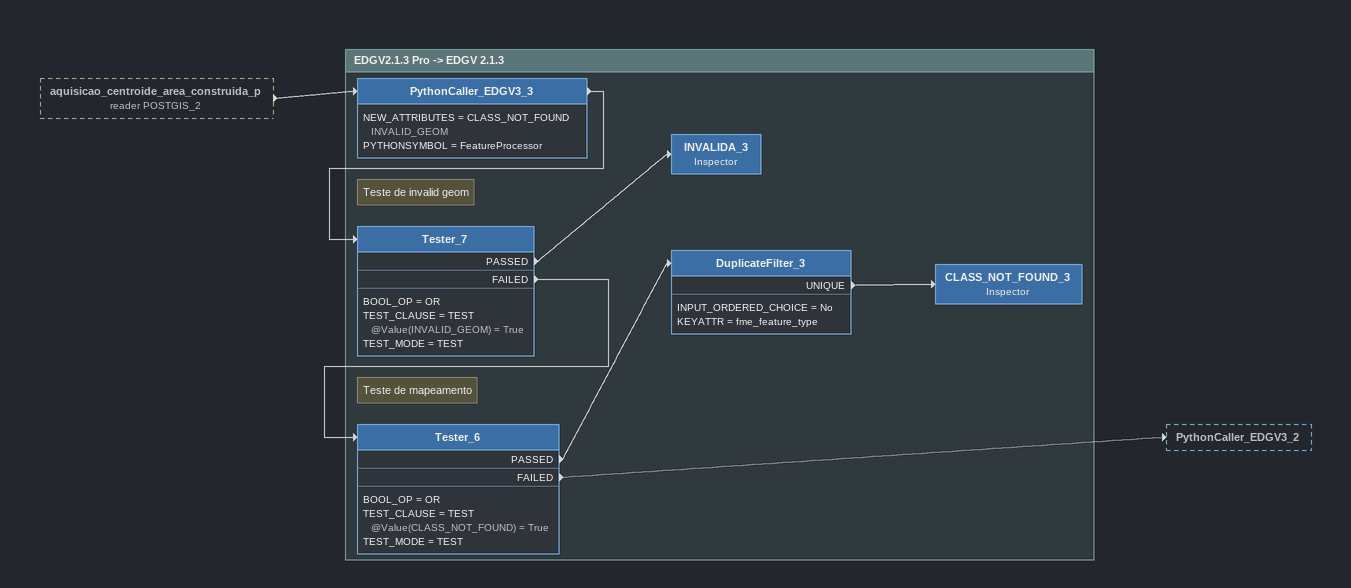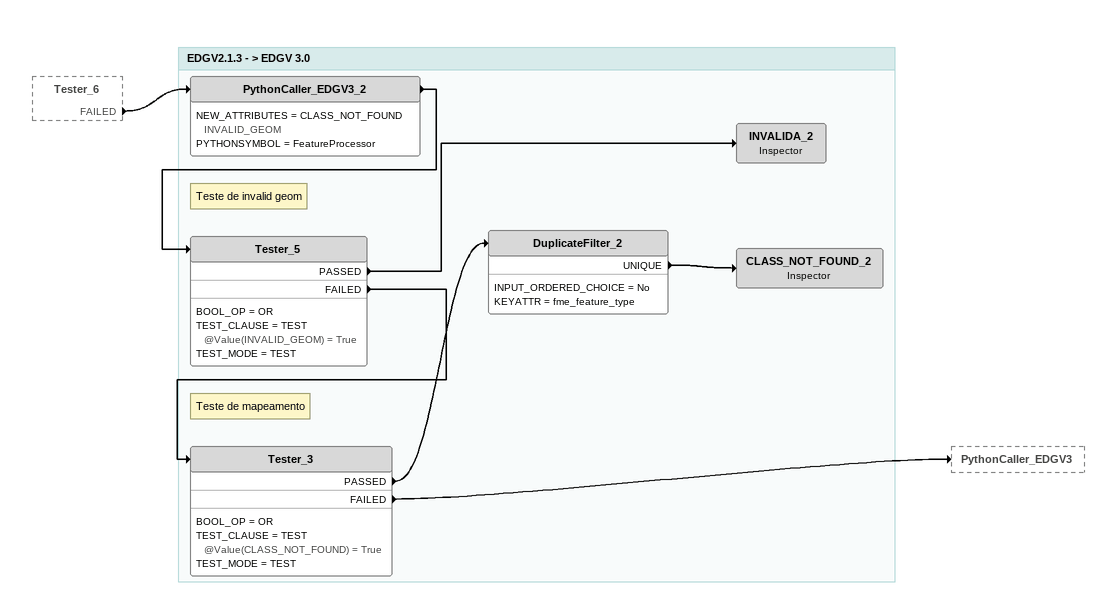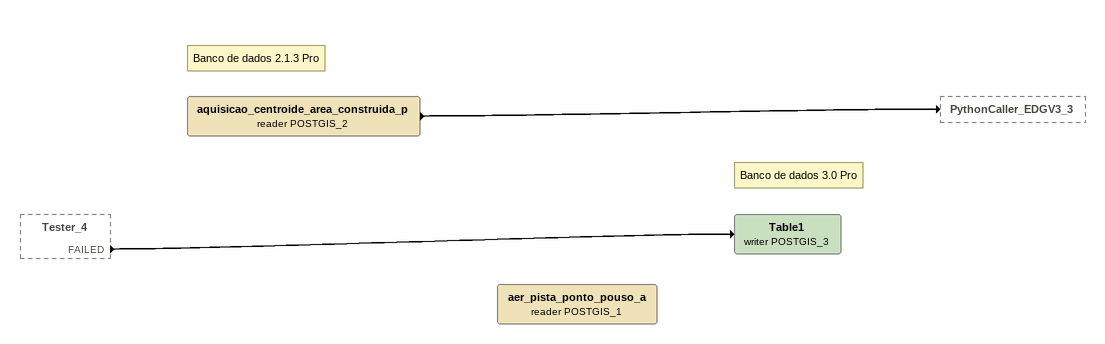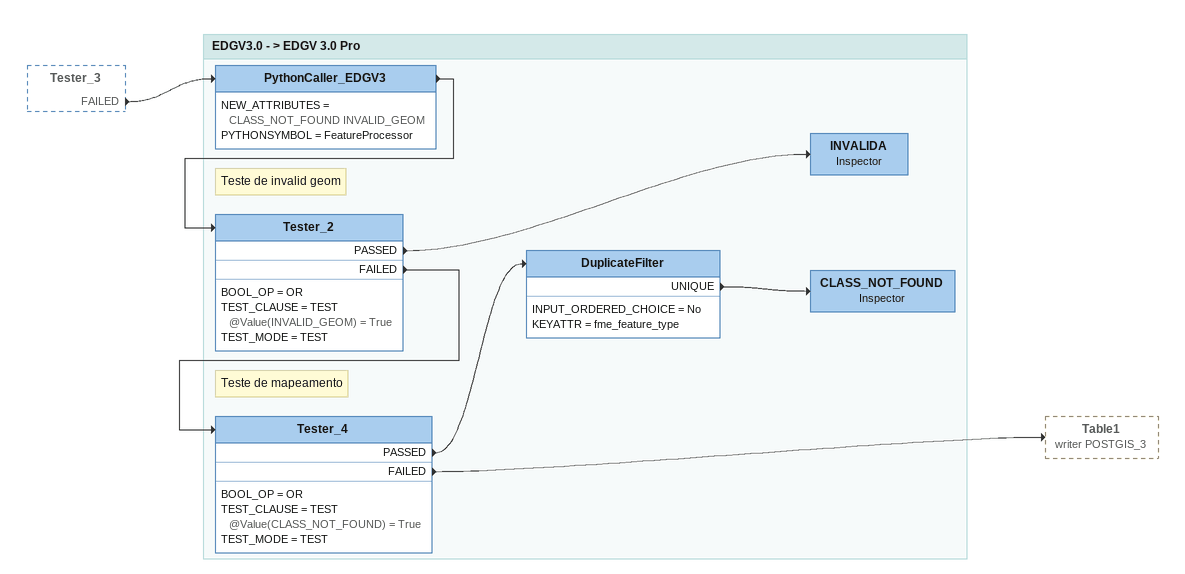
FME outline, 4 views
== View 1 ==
aquisicao_centroide_area_construida_p (reader POSTGIS_2) [outside]
    -> PythonCaller_EDGV3_3

Bookmark: EDGV2.1.3 Pro -> EDGV 2.1.3
PythonCaller_EDGV3_3
    NEW_ATTRIBUTES = CLASS_NOT_FOUND INVALID_GEOM
    PYTHONSYMBOL = FeatureProcessor
    -> Tester_7
Note: Teste de invalid geom
Tester_7
    BOOL_OP = OR
    TEST_CLAUSE = TEST @Value(INVALID_GEOM) = True
    TEST_MODE = TEST
    PASSED -> INVALIDA_3
    FAILED -> Tester_6
INVALIDA_3: Inspector
Note: Teste de mapeamento
Tester_6
    BOOL_OP = OR
    TEST_CLAUSE = TEST @Value(CLASS_NOT_FOUND) = True
    TEST_MODE = TEST
    PASSED -> DuplicateFilter_3
    FAILED -> PythonCaller_EDGV3_2
DuplicateFilter_3
    INPUT_ORDERED_CHOICE = No
    KEYATTR = fme_feature_type
    UNIQUE -> CLASS_NOT_FOUND_3
CLASS_NOT_FOUND_3: Inspector

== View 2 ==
Tester_6 [outside]
    FAILED -> PythonCaller_EDGV3_2

Bookmark: EDGV2.1.3 - > EDGV 3.0
PythonCaller_EDGV3_2
    NEW_ATTRIBUTES = CLASS_NOT_FOUND INVALID_GEOM
    PYTHONSYMBOL = FeatureProcessor
    -> Tester_5
Note: Teste de invalid geom
Tester_5
    BOOL_OP = OR
    TEST_CLAUSE = TEST @Value(INVALID_GEOM) = True
    TEST_MODE = TEST
    PASSED -> INVALIDA_2
    FAILED -> Tester_3
INVALIDA_2: Inspector
Note: Teste de mapeamento
Tester_3
    BOOL_OP = OR
    TEST_CLAUSE = TEST @Value(CLASS_NOT_FOUND) = True
    TEST_MODE = TEST
    PASSED -> DuplicateFilter_2
    FAILED -> PythonCaller_EDGV3
DuplicateFilter_2
    INPUT_ORDERED_CHOICE = No
    KEYATTR = fme_feature_type
    UNIQUE -> CLASS_NOT_FOUND_2
CLASS_NOT_FOUND_2: Inspector

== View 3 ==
Tester_4 [outside]
    FAILED -> Table1 (writer POSTGIS_3)
Note: Banco de dados 2.1.3 Pro
aquisicao_centroide_area_construida_p (reader POSTGIS_2)
    -> PythonCaller_EDGV3_3
Note: Banco de dados 3.0 Pro
Table1 (writer POSTGIS_3)
aer_pista_ponto_pouso_a (reader POSTGIS_1)

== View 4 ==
Tester_3 [outside]
    FAILED -> PythonCaller_EDGV3

Bookmark: EDGV3.0 - > EDGV 3.0 Pro
PythonCaller_EDGV3
    NEW_ATTRIBUTES = CLASS_NOT_FOUND INVALID_GEOM
    PYTHONSYMBOL = FeatureProcessor
    -> Tester_2
Note: Teste de invalid geom
Tester_2
    BOOL_OP = OR
    TEST_CLAUSE = TEST @Value(INVALID_GEOM) = True
    TEST_MODE = TEST
    PASSED -> INVALIDA
    FAILED -> Tester_4
INVALIDA: Inspector
Note: Teste de mapeamento
Tester_4
    BOOL_OP = OR
    TEST_CLAUSE = TEST @Value(CLASS_NOT_FOUND) = True
    TEST_MODE = TEST
    PASSED -> DuplicateFilter
    FAILED -> Table1 (writer POSTGIS_3)
DuplicateFilter
    INPUT_ORDERED_CHOICE = No
    KEYATTR = fme_feature_type
    UNIQUE -> CLASS_NOT_FOUND
CLASS_NOT_FOUND: Inspector
